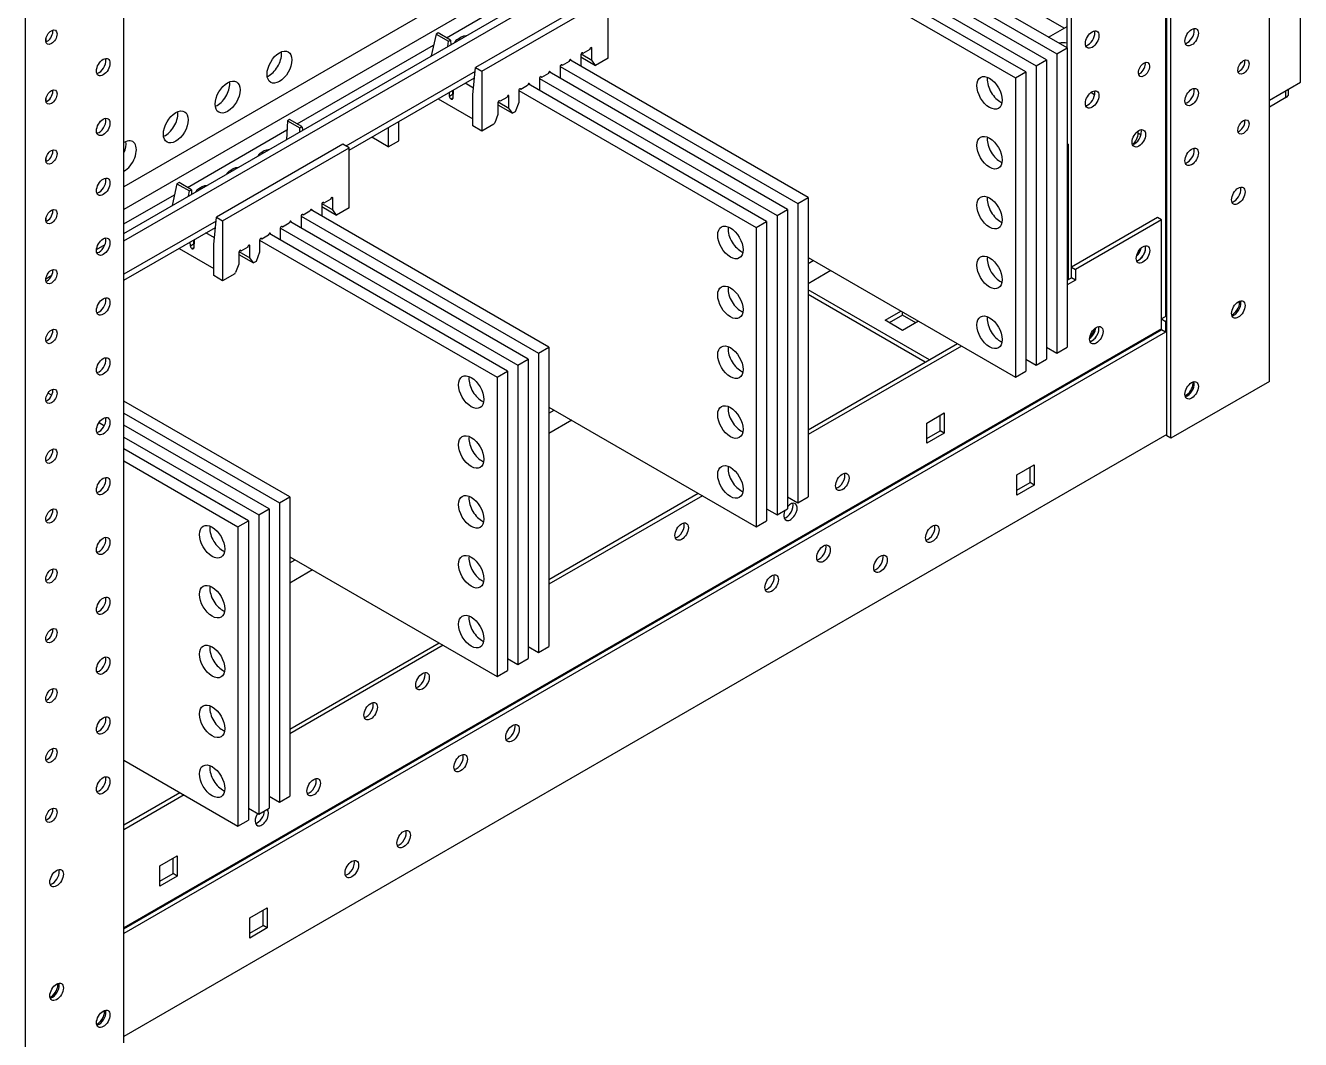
# Model space of a CAD drawing. Header units: millimetres. Extents: x -116965 to 323937, y 291661 to 566926.
# Drawn here: x -23658.4 to -23441, y 301916.6 to 302089.5 of the extents above; entities that cross this region are included whole.
import ezdxf

# ---------------------------------------------------------------- set-up
doc = ezdxf.new("R2010")
doc.units = ezdxf.units.MM
doc.layers.add('ALPHA', color=255, linetype='Continuous')

msp = doc.modelspace()

# ---------------------------------------------------------------- linework, layer by layer
at = {"layer": 'ALPHA'}
for p, q in [((-23446.265931, 302028.803404), (-23446.265931, 302498.288938)), ((-23463.766824, 302019.515756), (-23463.766824, 302489.00129)), ((-23463.059717, 302019.107507), (-23463.059717, 302488.593041)), ((-23641.604179, 301916.024814), (-23641.604179, 302385.510348)), ((-23658.397965, 301906.328917), (-23658.397965, 302375.814451)), ((-23463.943601, 302039.866933), (-23463.943601, 302306.718428)), ((-23480.737387, 302085.651979), (-23480.737387, 302244.052315)), ((-23480.03028, 302046.460143), (-23480.03028, 302244.460564)), ((-23440.96263, 302079.83444), (-23440.96263, 302158.626361)), ((-23518.214046, 302133.212904), (-23641.604179, 302061.973578)), ((-23641.604179, 302054.002821), (-23516.266304, 302126.394245)), ((-23523.692743, 302126.189304), (-23641.604179, 302058.087171)), ((-23641.604179, 302052.777843), (-23515.205442, 302125.781989)), ((-23480.737387, 302085.651979), (-23521.398672, 302109.127783)), ((-23484.272921, 302083.610737), (-23524.933533, 302107.086153)), ((-23523.031394, 302108.029194), (-23482.505154, 302084.631358)), ((-23481.267717, 302089.020027), (-23515.75385, 302108.930605)), ((-23487.808455, 302081.569496), (-23528.468393, 302105.044522)), ((-23526.566255, 302105.987563), (-23486.040688, 302082.590116)), ((-23530.101115, 302103.945933), (-23489.576221, 302080.548875)), ((-23586.612184, 302087.399186), (-23569.619237, 302097.213806)), ((-23560.097565, 302094.750182), (-23581.660214, 302082.296238)), ((-23580.599352, 302081.683983), (-23559.036703, 302094.137927)), ((-23559.036703, 302083.931719), (-23559.036703, 302094.137927)), ((-23654.862432, 302086.712077), (-23654.862432, 302087.395119)), ((-23588.379479, 302088.010976), (-23589.214062, 302084.287837)), ((-23588.025993, 302088.215139), (-23588.379479, 302088.010976)), ((-23588.379479, 302088.010976), (-23586.257755, 302086.786464)), ((-23585.904269, 302086.990627), (-23588.025993, 302088.215139)), ((-23584.102089, 302087.480836), (-23584.632419, 302087.17465)), ((-23483.919367, 302087.489096), (-23480.737387, 302089.326213)), ((-23476.187834, 302088.536645), (-23476.094551, 302088.482788)), ((-23612.063179, 302072.699449), (-23588.799853, 302086.135654)), ((-23586.391656, 302085.89193), (-23586.257755, 302086.786464)), ((-23586.257755, 302086.786464), (-23585.904269, 302086.990627)), ((-23585.904269, 302086.990627), (-23585.874775, 302086.190465)), ((-23562.165054, 302085.390863), (-23563.331558, 302084.717125)), ((-23561.988345, 302085.697049), (-23561.811568, 302085.595026)), ((-23561.811568, 302083.553784), (-23561.811568, 302085.595026)), ((-23482.505154, 302084.631358), (-23480.737387, 302085.651979)), ((-23480.737387, 302085.651979), (-23480.737387, 302034.620942)), ((-23589.214062, 302084.287837), (-23589.215087, 302084.2612)), ((-23589.191507, 302084.27482), (-23589.214062, 302084.287837)), ((-23565.699915, 302083.349233), (-23566.866419, 302082.675495)), ((-23524.931561, 302060.13646), (-23565.584429, 302083.607405)), ((-23565.523205, 302083.655419), (-23565.346429, 302083.553396)), ((-23565.346429, 302083.469995), (-23565.346429, 302083.553396)), ((-23563.685044, 302084.512962), (-23563.685044, 302082.510795)), ((-23563.685044, 302084.117252), (-23561.199312, 302082.68266)), ((-23563.663647, 302084.622675), (-23561.811568, 302083.553784)), ((-23563.331558, 302084.717125), (-23563.508335, 302084.819148)), ((-23561.199312, 302082.68266), (-23561.811568, 302083.553784)), ((-23559.036703, 302083.931719), (-23561.199312, 302082.68266)), ((-23486.040688, 302082.590116), (-23484.272921, 302083.610737)), ((-23484.272921, 302083.610737), (-23484.272921, 302032.579701)), ((-23482.505154, 302084.631358), (-23482.505154, 302033.600322)), ((-23581.722478, 302081.648254), (-23603.753294, 302068.923911)), ((-23582.106218, 302077.654662), (-23581.660214, 302082.296238)), ((-23581.660214, 302082.296238), (-23580.599352, 302081.683983)), ((-23580.599352, 302081.683983), (-23580.599352, 302071.477775)), ((-23569.234775, 302081.307603), (-23570.401279, 302080.633865)), ((-23528.467094, 302058.095219), (-23569.11929, 302081.565775)), ((-23569.058066, 302081.613789), (-23568.881289, 302081.511766)), ((-23568.881289, 302081.428365), (-23568.881289, 302081.511766)), ((-23567.219905, 302082.471332), (-23567.219905, 302080.469164)), ((-23567.217151, 302082.508816), (-23526.699327, 302059.11584)), ((-23566.866419, 302082.675495), (-23567.043195, 302082.777518)), ((-23489.576221, 302080.548875), (-23487.808455, 302081.569496)), ((-23487.808455, 302081.569496), (-23487.808455, 302030.538459)), ((-23486.040688, 302082.590116), (-23486.040688, 302031.55908)), ((-23603.222459, 302068.21603), (-23581.825686, 302080.574169)), ((-23582.000965, 302078.818428), (-23583.433808, 302079.645366)), ((-23581.994007, 302078.822447), (-23582.000965, 302078.818428)), ((-23573.93614, 302078.592235), (-23574.112916, 302078.694258)), ((-23572.769636, 302079.265972), (-23573.93614, 302078.592235)), ((-23532.002628, 302056.053978), (-23572.654151, 302079.524145)), ((-23572.592926, 302079.572159), (-23572.41615, 302079.470135)), ((-23572.41615, 302079.386735), (-23572.41615, 302079.470135)), ((-23570.754765, 302080.429702), (-23570.754765, 302078.427534)), ((-23570.752011, 302080.467186), (-23530.234861, 302057.074598)), ((-23570.401279, 302080.633865), (-23570.578056, 302080.735888)), ((-23489.576221, 302080.548875), (-23489.576221, 302029.517839)), ((-23446.265931, 302076.772578), (-23440.96263, 302079.83444)), ((-23442.998164, 302077.793199), (-23442.998164, 302078.659224)), ((-23654.862432, 302076.50587), (-23654.862432, 302077.188911)), ((-23588.030002, 302076.990741), (-23582.105776, 302073.57169)), ((-23586.091907, 302077.389839), (-23586.117903, 302078.095112)), ((-23585.561678, 302077.696083), (-23586.091907, 302077.389839)), ((-23585.826942, 302076.944033), (-23585.511126, 302077.126439)), ((-23585.778272, 302076.915944), (-23585.826942, 302076.944033)), ((-23585.512887, 302077.069223), (-23585.778272, 302076.915944)), ((-23585.587674, 302078.401357), (-23585.561678, 302077.696083)), ((-23585.573706, 302078.022394), (-23585.485117, 302077.971267)), ((-23585.46978, 302078.469449), (-23585.513218, 302077.058474)), ((-23582.105776, 302077.654406), (-23582.106218, 302077.654662)), ((-23582.105776, 302072.347179), (-23582.105776, 302077.654406)), ((-23577.803089, 302076.456155), (-23575.95101, 302075.387264)), ((-23577.471, 302076.550604), (-23577.647777, 302076.652628)), ((-23576.304496, 302077.224342), (-23577.471, 302076.550604)), ((-23576.127787, 302077.530529), (-23575.95101, 302077.428505)), ((-23575.95101, 302075.387264), (-23575.95101, 302077.428505)), ((-23574.289626, 302078.388071), (-23574.289626, 302076.34683)), ((-23574.286872, 302078.425555), (-23533.770395, 302055.033357)), ((-23476.078117, 302077.65472), (-23476.734599, 302078.03374)), ((-23443.437504, 302077.180827), (-23446.265931, 302075.547833)), ((-23443.437504, 302077.180827), (-23443.437504, 302078.405571)), ((-23577.824486, 302074.3052), (-23578.385721, 302072.858365)), ((-23577.824486, 302076.346441), (-23577.824486, 302074.3052)), ((-23577.824486, 302075.950731), (-23575.338754, 302074.51614)), ((-23575.338754, 302074.51614), (-23575.95101, 302075.387264)), ((-23574.901882, 302074.768464), (-23575.338754, 302074.51614)), ((-23574.289626, 302076.34683), (-23574.901882, 302074.768464)), ((-23613.726944, 302073.251488), (-23613.889318, 302070.0101)), ((-23613.373458, 302073.455651), (-23613.726944, 302073.251488)), ((-23613.726944, 302073.251488), (-23611.641117, 302072.047694)), ((-23611.287631, 302072.251857), (-23613.373458, 302073.455651)), ((-23611.641117, 302072.047694), (-23611.287631, 302072.251857)), ((-23611.619371, 302071.321154), (-23611.641117, 302072.047694)), ((-23611.287631, 302072.251857), (-23611.116917, 302071.611356)), ((-23596.526122, 302072.083635), (-23596.526122, 302068.811737)), ((-23594.758355, 302069.832357), (-23594.758355, 302073.104645)), ((-23580.599352, 302071.477775), (-23582.105776, 302072.347179)), ((-23578.538785, 302072.667898), (-23580.599352, 302071.477775)), ((-23630.79794, 302061.87881), (-23613.804994, 302071.693429)), ((-23596.526122, 302068.811737), (-23599.35913, 302070.447374)), ((-23468.628183, 302071.108133), (-23468.628183, 302071.51245)), ((-23468.628183, 302071.108133), (-23468.161804, 302070.838869)), ((-23604.283321, 302069.229805), (-23625.845971, 302056.775862)), ((-23624.785109, 302056.163606), (-23603.222459, 302068.61755)), ((-23617.683264, 302068.08535), (-23618.213594, 302067.779163)), ((-23603.222459, 302068.61755), (-23604.283321, 302069.229805)), ((-23603.222459, 302058.411342), (-23603.222459, 302068.61755)), ((-23596.526122, 302068.811737), (-23594.758355, 302069.832357)), ((-23480.56061, 302069.219985), (-23480.737387, 302069.322047)), ((-23480.56061, 302069.219985), (-23480.56061, 302046.153956)), ((-23654.862432, 302066.299662), (-23654.862432, 302066.982704)), ((-23622.985555, 302065.022904), (-23623.515885, 302064.716718)), ((-23632.565236, 302062.490599), (-23633.399819, 302058.76746)), ((-23632.21175, 302062.694762), (-23632.565236, 302062.490599)), ((-23632.565236, 302062.490599), (-23630.443511, 302061.266087)), ((-23630.090025, 302061.47025), (-23632.21175, 302062.694762)), ((-23630.577413, 302060.371553), (-23630.443511, 302061.266087)), ((-23630.443511, 302061.266087), (-23630.090025, 302061.47025)), ((-23630.090025, 302061.47025), (-23630.060532, 302060.670088)), ((-23628.287846, 302061.960459), (-23628.818176, 302061.654273)), ((-23641.604179, 302055.637448), (-23632.98561, 302060.615277)), ((-23607.849404, 302059.102299), (-23605.997325, 302058.033408)), ((-23607.517315, 302059.196748), (-23607.694092, 302059.298771)), ((-23606.350811, 302059.870486), (-23607.517315, 302059.196748)), ((-23606.174102, 302060.176672), (-23605.997325, 302060.074649)), ((-23605.997325, 302058.033408), (-23605.997325, 302060.074649)), ((-23526.699327, 302059.11584), (-23524.931561, 302060.13646)), ((-23526.699327, 302059.11584), (-23526.699327, 302008.084803)), ((-23524.931561, 302060.13646), (-23524.931561, 302009.105424)), ((-23633.399819, 302058.76746), (-23633.400844, 302058.740823)), ((-23633.377263, 302058.754443), (-23633.399819, 302058.76746)), ((-23611.405661, 302056.950955), (-23611.405661, 302054.948787)), ((-23611.402908, 302056.988438), (-23570.893501, 302033.600322)), ((-23611.052175, 302057.155118), (-23611.228952, 302057.257141)), ((-23609.885671, 302057.828856), (-23611.052175, 302057.155118)), ((-23569.125734, 302034.620942), (-23609.770187, 302058.087028)), ((-23609.708962, 302058.135042), (-23609.532185, 302058.033019)), ((-23609.532185, 302057.949618), (-23609.532185, 302058.033019)), ((-23607.870801, 302058.992585), (-23607.870801, 302056.990417)), ((-23607.870801, 302058.596875), (-23605.385069, 302057.162283)), ((-23605.385069, 302057.162283), (-23605.997325, 302058.033408)), ((-23603.222459, 302058.411342), (-23605.385069, 302057.162283)), ((-23530.234861, 302057.074598), (-23528.467094, 302058.095219)), ((-23530.234861, 302057.074598), (-23530.234861, 302006.043562)), ((-23528.467094, 302058.095219), (-23528.467094, 302007.064183)), ((-23654.862432, 302056.093455), (-23654.862432, 302056.776497)), ((-23625.908235, 302056.127877), (-23641.604179, 302047.062367)), ((-23641.604179, 302046.047892), (-23626.011443, 302055.053792)), ((-23626.291975, 302052.134285), (-23625.845971, 302056.775862)), ((-23625.845971, 302056.775862), (-23624.785109, 302056.163606)), ((-23624.785109, 302056.163606), (-23624.785109, 302045.957398)), ((-23614.940522, 302054.909325), (-23614.940522, 302052.907156)), ((-23614.937768, 302054.946808), (-23574.429035, 302031.55908)), ((-23614.587036, 302055.113488), (-23614.763813, 302055.215511)), ((-23613.420532, 302055.787226), (-23614.587036, 302055.113488)), ((-23572.661268, 302032.579701), (-23613.305047, 302056.045398)), ((-23613.243823, 302056.093412), (-23613.067046, 302055.991389)), ((-23613.067046, 302055.907987), (-23613.067046, 302055.991389)), ((-23533.770395, 302055.033357), (-23532.002628, 302056.053978)), ((-23533.770395, 302055.033357), (-23533.770395, 302004.00232)), ((-23532.002628, 302056.053978), (-23532.002628, 302005.022941)), ((-23465.357814, 302056.768412), (-23480.03028, 302048.29726)), ((-23464.650707, 302056.360164), (-23479.323173, 302047.889012)), ((-23464.650707, 302056.360164), (-23465.357814, 302056.768412)), ((-23464.650707, 302039.458685), (-23464.650707, 302056.360164)), ((-23630.277664, 302051.869462), (-23630.30366, 302052.574735)), ((-23629.773431, 302052.88098), (-23629.747435, 302052.175707)), ((-23629.759462, 302052.502018), (-23629.670874, 302052.45089)), ((-23629.655537, 302052.949072), (-23629.698975, 302051.538097)), ((-23626.186722, 302053.298051), (-23627.619565, 302054.124989)), ((-23626.179764, 302053.30207), (-23626.186722, 302053.298051)), ((-23618.475383, 302052.867695), (-23618.475383, 302050.826453)), ((-23618.472629, 302052.905178), (-23577.964569, 302029.517839)), ((-23618.121896, 302053.071858), (-23618.298673, 302053.173881)), ((-23616.955392, 302053.745596), (-23618.121896, 302053.071858)), ((-23576.196802, 302030.538459), (-23616.839908, 302054.003767)), ((-23616.778683, 302054.051782), (-23616.601906, 302053.949759)), ((-23616.601906, 302053.866357), (-23616.601906, 302053.949759)), ((-23646.276517, 302051.304218), (-23644.832316, 302052.138346)), ((-23632.215758, 302051.470364), (-23626.291533, 302048.051313)), ((-23629.747435, 302052.175707), (-23630.277664, 302051.869462)), ((-23630.012699, 302051.423656), (-23629.696882, 302051.606062)), ((-23629.964029, 302051.395567), (-23630.012699, 302051.423656)), ((-23629.698644, 302051.548846), (-23629.964029, 302051.395567)), ((-23626.291533, 302052.13403), (-23626.291975, 302052.134285)), ((-23626.291533, 302046.826802), (-23626.291533, 302052.13403)), ((-23622.010243, 302050.826064), (-23622.010243, 302048.784823)), ((-23622.010243, 302050.430354), (-23619.524511, 302048.995763)), ((-23621.988846, 302050.935778), (-23620.136767, 302049.866887)), ((-23621.656757, 302051.030227), (-23621.833534, 302051.132251)), ((-23620.490253, 302051.703965), (-23621.656757, 302051.030227)), ((-23620.313544, 302052.010152), (-23620.136767, 302051.908128)), ((-23620.136767, 302049.866887), (-23620.136767, 302051.908128)), ((-23618.475383, 302050.826453), (-23619.087638, 302049.248088)), ((-23468.210678, 302051.475293), (-23468.161804, 302051.447076)), ((-23622.010243, 302048.784823), (-23622.571478, 302047.337988)), ((-23619.524511, 302048.995763), (-23620.136767, 302049.866887)), ((-23619.087638, 302049.248088), (-23619.524511, 302048.995763)), ((-23524.931561, 302049.930253), (-23489.576221, 302029.517839)), ((-23524.931561, 302048.924563), (-23524.060773, 302049.427504)), ((-23480.03028, 302048.29726), (-23479.323173, 302047.889012)), ((-23480.03028, 302046.460143), (-23480.03028, 302048.29726)), ((-23654.918659, 302046.312775), (-23653.899341, 302046.901502)), ((-23624.785109, 302045.957398), (-23626.291533, 302046.826802)), ((-23622.724541, 302047.147521), (-23624.785109, 302045.957398)), ((-23521.056646, 302047.69307), (-23524.931561, 302045.455035)), ((-23480.737387, 302046.051894), (-23480.03028, 302046.460143)), ((-23479.323173, 302046.051894), (-23480.737387, 302045.235398)), ((-23479.323173, 302046.051894), (-23480.03028, 302046.460143)), ((-23479.323173, 302047.889012), (-23479.323173, 302046.051894)), ((-23504.248687, 302032.477639), (-23524.931561, 302044.418901)), ((-23504.955794, 302032.06939), (-23524.931561, 302043.602405)), ((-23511.81473, 302039.213736), (-23509.092369, 302040.785491)), ((-23508.844881, 302040.111882), (-23511.107623, 302038.805487)), ((-23508.844881, 302040.111882), (-23508.844881, 302040.642605)), ((-23506.58214, 302038.805487), (-23508.844881, 302040.111882)), ((-23463.766824, 302039.968995), (-23464.686063, 302039.438272)), ((-23464.686063, 302039.438272), (-23463.978956, 302039.030024)), ((-23464.686063, 302037.601155), (-23464.686063, 302039.438272)), ((-23464.686063, 302037.764454), (-23641.604179, 301935.620732)), ((-23641.604179, 301935.457433), (-23464.686063, 302037.601155)), ((-23508.844881, 302037.499093), (-23511.81473, 302039.213736)), ((-23506.12252, 302039.070849), (-23508.844881, 302037.499093)), ((-23463.978956, 302037.192907), (-23464.686063, 302037.601155)), ((-23463.766824, 302039.152498), (-23463.978956, 302039.030024)), ((-23463.978956, 302039.030024), (-23463.978956, 302037.192907)), ((-23463.978956, 302037.192907), (-23641.604179, 301934.640936)), ((-23524.931561, 302020.536376), (-23499.475716, 302035.233315)), ((-23570.893501, 302033.600322), (-23569.125734, 302034.620942)), ((-23570.893501, 302033.600322), (-23570.893501, 301982.569285)), ((-23569.125734, 302034.620942), (-23569.125734, 301983.589906)), ((-23498.76861, 302034.825066), (-23524.931561, 302019.71988)), ((-23484.272921, 302034.620942), (-23482.505154, 302033.600322)), ((-23482.505154, 302033.600322), (-23480.737387, 302034.620942)), ((-23574.429035, 302031.55908), (-23572.661268, 302032.579701)), ((-23574.429035, 302031.55908), (-23574.429035, 301980.528044)), ((-23572.661268, 302032.579701), (-23572.661268, 301981.548665)), ((-23487.808455, 302032.579701), (-23486.040688, 302031.55908)), ((-23486.040688, 302031.55908), (-23484.272921, 302032.579701)), ((-23577.964569, 302029.517839), (-23576.196802, 302030.538459)), ((-23577.964569, 302029.517839), (-23577.964569, 301978.486802)), ((-23576.196802, 302030.538459), (-23576.196802, 301979.507423)), ((-23489.576221, 302029.517839), (-23487.808455, 302030.538459)), ((-23446.265931, 302028.803404), (-23463.059717, 302019.107507)), ((-23654.559348, 302026.791301), (-23653.928079, 302026.426838)), ((-23613.319908, 302009.105424), (-23641.604179, 302025.435356)), ((-23569.125734, 302024.414735), (-23533.770395, 302004.00232)), ((-23641.604179, 302023.394114), (-23615.087675, 302008.084803)), ((-23569.125734, 302023.399324), (-23568.24653, 302023.907126)), ((-23565.242404, 302022.172693), (-23569.125734, 302019.929797)), ((-23504.672951, 302021.699884), (-23501.703103, 302023.414527)), ((-23502.41021, 302020.393489), (-23502.41021, 302023.006278)), ((-23501.703103, 302023.414527), (-23501.703103, 302019.985241)), ((-23645.859003, 302021.768155), (-23644.950754, 302021.243777)), ((-23616.855442, 302007.064183), (-23641.604179, 302021.352873)), ((-23504.672951, 302018.270598), (-23504.672951, 302021.699884)), ((-23504.672951, 302019.087095), (-23502.41021, 302020.393489)), ((-23501.703103, 302019.985241), (-23504.672951, 302018.270598)), ((-23501.703103, 302019.985241), (-23502.41021, 302020.393489)), ((-23463.766824, 302019.760705), (-23641.604179, 301917.086259)), ((-23641.604179, 302019.311631), (-23618.623209, 302006.043562)), ((-23463.059717, 302019.107507), (-23463.766824, 302019.515756)), ((-23620.390976, 302005.022941), (-23641.604179, 302017.27039)), ((-23641.604179, 302015.229148), (-23622.158743, 302004.00232)), ((-23489.328734, 302012.840896), (-23486.358886, 302014.555539)), ((-23487.065992, 302011.534501), (-23487.065992, 302014.147291)), ((-23486.358886, 302014.555539), (-23486.358886, 302011.126253)), ((-23489.328734, 302009.41161), (-23489.328734, 302012.840896)), ((-23489.328734, 302010.228107), (-23487.065992, 302011.534501)), ((-23486.358886, 302011.126253), (-23487.065992, 302011.534501)), ((-23615.087675, 302008.084803), (-23613.319908, 302009.105424)), ((-23613.319908, 302009.105424), (-23613.319908, 301958.074388)), ((-23569.125734, 301995.020858), (-23543.66989, 302009.717797)), ((-23542.962783, 302009.309548), (-23569.125734, 301994.204362)), ((-23528.467094, 302009.105424), (-23526.699327, 302008.084803)), ((-23526.699327, 302008.084803), (-23524.931561, 302009.105424)), ((-23486.358886, 302011.126253), (-23489.328734, 302009.41161)), ((-23618.623209, 302006.043562), (-23616.855442, 302007.064183)), ((-23616.855442, 302007.064183), (-23616.855442, 301956.033146)), ((-23615.087675, 302008.084803), (-23615.087675, 301957.053767)), ((-23532.002628, 302007.064183), (-23530.234861, 302006.043562)), ((-23530.234861, 302006.043562), (-23528.467094, 302007.064183)), ((-23622.158743, 302004.00232), (-23620.390976, 302005.022941)), ((-23620.390976, 302005.022941), (-23620.390976, 301953.991905)), ((-23618.623209, 302006.043562), (-23618.623209, 301955.012526)), ((-23533.770395, 302004.00232), (-23532.002628, 302005.022941)), ((-23622.158743, 302004.00232), (-23622.158743, 301952.971284)), ((-23613.319908, 301998.899217), (-23577.964569, 301978.486802)), ((-23613.319908, 301997.874086), (-23612.432288, 301998.386749)), ((-23609.428161, 301996.652316), (-23613.319908, 301994.404559)), ((-23613.319908, 301969.50534), (-23587.864064, 301984.202278)), ((-23587.156957, 301983.79403), (-23613.319908, 301968.688843)), ((-23572.661268, 301983.589906), (-23570.893501, 301982.569285)), ((-23570.893501, 301982.569285), (-23569.125734, 301983.589906)), ((-23576.196802, 301981.548665), (-23574.429035, 301980.528044)), ((-23574.429035, 301980.528044), (-23572.661268, 301981.548665)), ((-23577.964569, 301978.486802), (-23576.196802, 301979.507423)), ((-23641.604179, 301964.198112), (-23622.158743, 301952.971284)), ((-23641.604179, 301953.175408), (-23632.058238, 301958.68676)), ((-23631.351131, 301958.278512), (-23641.604179, 301952.358912)), ((-23616.855442, 301958.074388), (-23615.087675, 301957.053767)), ((-23615.087675, 301957.053767), (-23613.319908, 301958.074388)), ((-23620.390976, 301956.033146), (-23618.623209, 301955.012526)), ((-23618.623209, 301955.012526), (-23616.855442, 301956.033146)), ((-23622.158743, 301952.971284), (-23620.390976, 301953.991905)), ((-23635.487706, 301946.17395), (-23632.517857, 301947.888593)), ((-23635.487706, 301942.744665), (-23635.487706, 301946.17395)), ((-23633.224964, 301944.867556), (-23633.224964, 301947.480345)), ((-23632.517857, 301947.888593), (-23632.517857, 301944.459307)), ((-23635.487706, 301943.561161), (-23633.224964, 301944.867556)), ((-23632.517857, 301944.459307), (-23635.487706, 301942.744665)), ((-23632.517857, 301944.459307), (-23633.224964, 301944.867556)), ((-23620.143489, 301937.314962), (-23617.17364, 301939.029605)), ((-23620.143489, 301933.885677), (-23620.143489, 301937.314962)), ((-23617.880747, 301936.008568), (-23617.880747, 301938.621357)), ((-23617.17364, 301939.029605), (-23617.17364, 301935.600319)), ((-23620.143489, 301934.702173), (-23617.880747, 301936.008568)), ((-23617.17364, 301935.600319), (-23620.143489, 301933.885677)), ((-23617.17364, 301935.600319), (-23617.880747, 301936.008568))]:
    msp.add_line(p, q, dxfattribs=at)
for centre, major_axis, ratio, start_param, end_param in [((-23653.978548, 302087.489096), (0.675, 1.169134), 0.5773502692, 2.3561944902, 8.6393797974), ((-23654.685655, 302087.897344), (0.675, 1.169134), 0.5773502692, 3.926990817, 5.7318997087), ((-23583.076784, 302086.888876), (-1.45, 0), 0.5773502692, 4.8137795768, 6.1821755907), ((-23476.494746, 302087.080848), (0.8125, 1.407291), 0.5773502692, 2.3561944902, 8.6393797974), ((-23477.201853, 302087.489096), (0.8125, 1.407291), 0.5773502692, 3.926990817, 5.8329886172), ((-23459.524183, 302087.489096), (0.8125, 1.407291), 0.5773502692, 2.3561944902, 8.6393797974), ((-23460.23129, 302087.897344), (0.8125, 1.407291), 0.5773502692, 3.926990817, 5.8329886172), ((-23654.685655, 302087.897344), (0.675, 1.169134), 0.5773502692, 3.692878252, 3.926990817), ((-23615.087675, 302082.385992), (1.5, 2.598076), 0.5773502692, 2.3561944902, 8.6393797974), ((-23583.076784, 302086.276504), (-2.2, 0), 0.5773502692, 5.4977871438, 6.0497610457), ((-23561.988311, 302085.492944), (0.124964, 0.216527), 0.5772403082, 5.4976919419, 8.6392845955), ((-23481.444493, 302085.651979), (-1.55, 0), 0.5773502692, 4.2386710647, 5.1693325259), ((-23477.201853, 302087.489096), (0.8125, 1.407291), 0.5773502692, 3.5917893435, 3.926990817), ((-23460.23129, 302087.897344), (0.8125, 1.407291), 0.5773502692, 3.5917893435, 3.926990817), ((-23645.139713, 302082.385992), (0.8125, 1.407291), 0.5773502692, 2.3561944902, 8.6393797974), ((-23645.84682, 302082.794241), (0.8125, 1.407291), 0.5773502692, 3.926990817, 5.8329886172), ((-23616.855442, 302083.406613), (1.5, 2.598076), 0.5773502692, 3.926990817, 5.6530480611), ((-23565.523172, 302083.451314), (0.124964, 0.216527), 0.5772403082, 5.4976919419, 8.6392845955), ((-23563.508301, 302084.615043), (0.124964, 0.216527), 0.5772403082, 5.4976919419, 8.6392845955), ((-23467.655911, 302081.977744), (0.675, 1.169134), 0.5773502692, 2.3561944902, 8.6393797974), ((-23468.363018, 302082.385992), (0.675, 1.169134), 0.5773502692, 3.926990817, 5.7318997087), ((-23450.685348, 302082.385992), (0.675, 1.169134), 0.5773502692, 2.3561944902, 8.6393797974), ((-23451.392455, 302082.794241), (0.675, 1.169134), 0.5773502692, 3.926990817, 5.7318997087), ((-23645.84682, 302082.794241), (0.8125, 1.407291), 0.5773502692, 3.5917893435, 3.926990817), ((-23616.855442, 302083.406613), (1.5, 2.598076), 0.5773502692, 3.7717298997, 3.926990817), ((-23570.578022, 302080.531783), (0.124964, 0.216527), 0.5772403082, 5.4976919419, 8.6392845955), ((-23569.058032, 302081.409684), (0.124964, 0.216527), 0.5772403082, 5.4976919419, 8.6392845955), ((-23567.043162, 302082.573413), (0.124964, 0.216527), 0.5772403082, 5.4976919419, 8.6392845955), ((-23493.995639, 302077.997323), (-1.525, 2.641377), 0.5773502692, 0.7853981634, 7.0685834706), ((-23468.363018, 302082.385992), (0.675, 1.169134), 0.5773502692, 3.692878252, 3.926990817), ((-23451.392455, 302082.794241), (0.675, 1.169134), 0.5773502692, 3.692878252, 3.926990817), ((-23653.978548, 302077.282889), (0.675, 1.169134), 0.5773502692, 2.3561944902, 8.6393797974), ((-23623.92651, 302077.282889), (1.5, 2.598076), 0.5773502692, 2.3561944902, 8.6393797974), ((-23625.694277, 302078.303509), (1.5, 2.598076), 0.5773502692, 3.926990817, 5.6530480611), ((-23582.000965, 302080.043173), (-0.750214, 1.298914), 0.5774602093, 2.3560992521, 2.3619701738), ((-23574.112883, 302078.490153), (0.124964, 0.216527), 0.5772403082, 5.4976919419, 8.6392845955), ((-23572.592893, 302079.368054), (0.124964, 0.216527), 0.5772403082, 5.4976919419, 8.6392845955), ((-23492.227872, 302079.017944), (-1.525, 2.641377), 0.5773502692, 0.6182324985, 2.3561944902), ((-23476.494746, 302076.87464), (0.8125, 1.407291), 0.5773502692, 2.3561944902, 8.6393797974), ((-23459.524183, 302077.282889), (0.8125, 1.407291), 0.5773502692, 2.3561944902, 8.6393797974), ((-23460.23129, 302077.691137), (0.8125, 1.407291), 0.5773502692, 3.926990817, 5.8329886172), ((-23654.685655, 302077.691137), (0.675, 1.169134), 0.5773502692, 3.692878252, 3.926990817), ((-23654.685655, 302077.691137), (0.675, 1.169134), 0.5773502692, 3.926990817, 5.7318997087), ((-23585.826942, 302077.250219), (-0.187554, 0.324729), 0.5774602093, 0.8287538207, 2.3560992521), ((-23585.778272, 302077.22213), (-0.187554, 0.324729), 0.5774602093, 2.3560992521, 3.8919889938), ((-23585.296713, 302077.556464), (-0.187554, 0.324729), 0.5774602093, 0.8287538207, 1.4809048904), ((-23577.647743, 302076.448523), (0.124964, 0.216527), 0.5772403082, 5.4976919419, 8.6392845955), ((-23576.127753, 302077.326424), (0.124964, 0.216527), 0.5772403082, 5.4976919419, 8.6392845955), ((-23492.227872, 302079.017944), (-1.525, 2.641377), 0.5773502692, 2.3561944902, 2.5233601551), ((-23477.201853, 302077.282889), (0.8125, 1.407291), 0.5773502692, 3.926990817, 5.8329886172), ((-23444.498164, 302077.793199), (-1.5, 0), 0.5773502692, 2.3561944902, 3.1415926536), ((-23632.765345, 302072.179785), (1.5, 2.598076), 0.5773502692, 2.3561944902, 8.6393797974), ((-23634.533112, 302073.200406), (1.5, 2.598076), 0.5773502692, 3.926990817, 5.6530480611), ((-23625.694277, 302078.303509), (1.5, 2.598076), 0.5773502692, 3.7717298997, 3.926990817), ((-23477.201853, 302077.282889), (0.8125, 1.407291), 0.5773502692, 3.5917893435, 3.926990817), ((-23460.23129, 302077.691137), (0.8125, 1.407291), 0.5773502692, 3.5917893435, 3.926990817), ((-23645.139713, 302072.179785), (0.8125, 1.407291), 0.5773502692, 2.3561944902, 8.6393797974), ((-23645.84682, 302072.588033), (0.8125, 1.407291), 0.5773502692, 3.926990817, 5.8329886172), ((-23578.538785, 302072.872022), (0.124964, 0.216527), 0.5772403082, 3.9268956151, 4.9740931663), ((-23450.685348, 302072.179785), (0.675, 1.169134), 0.5773502692, 2.3561944902, 8.6393797974), ((-23451.392455, 302072.588033), (0.675, 1.169134), 0.5773502692, 3.926990817, 5.7318997087), ((-23645.84682, 302072.588033), (0.8125, 1.407291), 0.5773502692, 3.5917893435, 3.926990817), ((-23641.604179, 302067.076681), (1.5, 2.598076), 0.5773502692, 3.926990817, 7.0685834706), ((-23634.533112, 302073.200406), (1.5, 2.598076), 0.5773502692, 3.7717298997, 3.926990817), ((-23493.995639, 302067.791116), (-1.525, 2.641377), 0.5773502692, 0.7853981634, 7.0685834706), ((-23492.227872, 302068.811737), (-1.525, 2.641377), 0.5773502692, 0.6182324985, 2.3561944902), ((-23468.539795, 302070.240606), (0.8125, 1.407291), 0.5773502692, 2.3561944902, 8.6393797974), ((-23469.777232, 302070.44473), (0.8125, 1.407291), 0.5773502692, 4.0503176479, 5.4977871438), ((-23469.246902, 302070.648854), (0.8125, 1.407291), 0.5773502692, 3.926990817, 5.8329886172), ((-23451.392455, 302072.588033), (0.675, 1.169134), 0.5773502692, 3.692878252, 3.926990817), ((-23653.978548, 302067.076681), (0.675, 1.169134), 0.5773502692, 2.3561944902, 8.6393797974), ((-23654.685655, 302067.48493), (0.675, 1.169134), 0.5773502692, 3.926990817, 5.7318997087), ((-23643.371946, 302068.097302), (1.5, 2.598076), 0.5773502692, 4.9121016003, 5.6530480611), ((-23616.657959, 302066.881017), (-2.2, 0), 0.5773502692, 5.4977871438, 6.0497610457), ((-23616.657959, 302067.49339), (-1.45, 0), 0.5773502692, 4.8137795768, 6.1821755907), ((-23469.246902, 302070.648854), (0.8125, 1.407291), 0.5773502692, 3.5917893435, 3.926990817), ((-23459.524183, 302067.076681), (0.8125, 1.407291), 0.5773502692, 2.3561944902, 8.6393797974), ((-23460.23129, 302067.48493), (0.8125, 1.407291), 0.5773502692, 3.926990817, 5.8329886172), ((-23654.685655, 302067.48493), (0.675, 1.169134), 0.5773502692, 3.692878252, 3.926990817), ((-23492.227872, 302068.811737), (-1.525, 2.641377), 0.5773502692, 2.3561944902, 2.5233601551), ((-23460.23129, 302067.48493), (0.8125, 1.407291), 0.5773502692, 3.5917893435, 3.926990817), ((-23645.139713, 302061.973578), (0.8125, 1.407291), 0.5773502692, 2.3561944902, 8.6393797974), ((-23645.84682, 302062.381826), (0.8125, 1.407291), 0.5773502692, 3.926990817, 5.8329886172), ((-23621.96025, 302063.818572), (-2.2, 0), 0.5773502692, 5.4977871438, 6.0497610457), ((-23621.96025, 302064.430944), (-1.45, 0), 0.5773502692, 4.8137795768, 6.1821755907), ((-23627.262541, 302060.756127), (-2.2, 0), 0.5773502692, 5.4977871438, 6.0497610457), ((-23627.262541, 302061.368499), (-1.45, 0), 0.5773502692, 4.8137795768, 6.1821755907), ((-23451.569232, 302060.442647), (0.8125, 1.407291), 0.5773502692, 2.3561944902, 8.6393797974), ((-23452.276339, 302060.850895), (0.8125, 1.407291), 0.5773502692, 3.926990817, 5.8329886172), ((-23645.84682, 302062.381826), (0.8125, 1.407291), 0.5773502692, 3.5917893435, 3.926990817), ((-23607.694058, 302059.094667), (0.124964, 0.216527), 0.5772403082, 5.4976919419, 8.6392845955), ((-23606.174068, 302059.972568), (0.124964, 0.216527), 0.5772403082, 5.4976919419, 8.6392845955), ((-23493.995639, 302057.584909), (-1.525, 2.641377), 0.5773502692, 0.7853981634, 7.0685834706), ((-23492.227872, 302058.605529), (-1.525, 2.641377), 0.5773502692, 0.6182324985, 2.3561944902), ((-23452.276339, 302060.850895), (0.8125, 1.407291), 0.5773502692, 3.5917893435, 3.926990817), ((-23653.978548, 302056.870474), (0.675, 1.169134), 0.5773502692, 2.3561944902, 8.6393797974), ((-23654.685655, 302057.278722), (0.675, 1.169134), 0.5773502692, 3.926990817, 5.7318997087), ((-23611.228918, 302057.053036), (0.124964, 0.216527), 0.5772403082, 5.4976919419, 8.6392845955), ((-23609.708928, 302057.930937), (0.124964, 0.216527), 0.5772403082, 5.4976919419, 8.6392845955), ((-23654.685655, 302057.278722), (0.675, 1.169134), 0.5773502692, 3.692878252, 3.926990817), ((-23614.763779, 302055.011406), (0.124964, 0.216527), 0.5772403082, 5.4976919419, 8.6392845955), ((-23613.243789, 302055.889307), (0.124964, 0.216527), 0.5772403082, 5.4976919419, 8.6392845955), ((-23538.189813, 302052.481805), (-1.525, 2.641377), 0.5773502692, 0.7853981634, 7.0685834706), ((-23536.422046, 302053.502426), (-1.525, 2.641377), 0.5773502692, 0.6182324985, 2.3561944902), ((-23492.227872, 302058.605529), (-1.525, 2.641377), 0.5773502692, 2.3561944902, 2.5233601551), ((-23645.139713, 302051.76737), (0.8125, 1.407291), 0.5773502692, 2.3561944902, 8.6393797974), ((-23645.84682, 302052.175619), (0.8125, 1.407291), 0.5773502692, 3.926990817, 5.8329886172), ((-23626.186722, 302054.522796), (-0.750214, 1.298914), 0.5774602093, 2.3560992521, 2.3619701738), ((-23618.298639, 302052.969776), (0.124964, 0.216527), 0.5772403082, 5.4976919419, 8.6392845955), ((-23616.778649, 302053.847677), (0.124964, 0.216527), 0.5772403082, 5.4976919419, 8.6392845955), ((-23645.84682, 302052.175619), (0.8125, 1.407291), 0.5773502692, 3.5917893435, 3.926990817), ((-23630.012699, 302051.729842), (-0.187554, 0.324729), 0.5774602093, 0.8287538207, 2.3560992521), ((-23629.964029, 302051.701753), (-0.187554, 0.324729), 0.5774602093, 2.3560992521, 3.8919889938), ((-23629.48247, 302052.036087), (-0.187554, 0.324729), 0.5774602093, 0.8287538207, 1.4809048904), ((-23621.8335, 302050.928146), (0.124964, 0.216527), 0.5772403082, 5.4976919419, 8.6392845955), ((-23620.31351, 302051.806047), (0.124964, 0.216527), 0.5772403082, 5.4976919419, 8.6392845955), ((-23536.422046, 302053.502426), (-1.525, 2.641377), 0.5773502692, 2.3561944902, 2.5233601551), ((-23493.995639, 302047.378701), (-1.525, 2.641377), 0.5773502692, 0.7853981634, 7.0685834706), ((-23467.832688, 302050.440564), (0.8125, 1.407291), 0.5773502692, 2.3561944902, 8.6393797974), ((-23469.246902, 302051.25706), (0.8125, 1.407291), 0.5773502692, 4.1973738484, 5.2274041124), ((-23468.539795, 302050.848812), (0.8125, 1.407291), 0.5773502692, 3.5917893435, 5.8329886172), ((-23468.539795, 302050.848812), (0.8125, 1.407291), 0.5773502692, 3.926990817, 5.8329886172), ((-23492.227872, 302048.399322), (-1.525, 2.641377), 0.5773502692, 0.6182324985, 2.3561944902), ((-23468.539795, 302050.848812), (0.8125, 1.407291), 0.5773502692, 3.5917893435, 3.926990817), ((-23653.978548, 302046.664267), (0.675, 1.169134), 0.5773502692, 2.3561944902, 8.6393797974), ((-23654.685655, 302047.072515), (0.675, 1.169134), 0.5773502692, 3.692878252, 3.926990817), ((-23654.685655, 302047.072515), (0.675, 1.169134), 0.5773502692, 3.926990817, 5.7318997087), ((-23622.724541, 302047.351645), (0.124964, 0.216527), 0.5772403082, 3.9268956151, 4.9740931663), ((-23538.189813, 302042.275598), (-1.525, 2.641377), 0.5773502692, 0.7853981634, 7.0685834706), ((-23536.422046, 302043.296218), (-1.525, 2.641377), 0.5773502692, 0.6182324985, 2.3561944902), ((-23492.227872, 302048.399322), (-1.525, 2.641377), 0.5773502692, 2.3561944902, 2.5233601551), ((-23645.139713, 302041.561163), (0.8125, 1.407291), 0.5773502692, 2.3561944902, 8.6393797974), ((-23645.84682, 302041.969412), (0.8125, 1.407291), 0.5773502692, 3.926990817, 5.8329886172), ((-23451.569232, 302041.050853), (0.8125, 1.407291), 0.5773502692, 2.3561944902, 8.6393797974), ((-23452.488471, 302041.581576), (0.8125, 1.407291), 0.5773502692, 3.7428568703, 5.4977871438), ((-23452.276339, 302041.459101), (0.8125, 1.407291), 0.5773502692, 3.926990817, 5.8329886172), ((-23452.488471, 302041.581576), (0.8125, 1.407291), 0.5773502692, 5.4977871438, 5.6819210905), ((-23645.84682, 302041.969412), (0.8125, 1.407291), 0.5773502692, 3.5917893435, 3.926990817), ((-23536.422046, 302043.296218), (-1.525, 2.641377), 0.5773502692, 2.3561944902, 2.5233601551), ((-23493.995639, 302037.172494), (-1.525, 2.641377), 0.5773502692, 0.7853981634, 7.0685834706), ((-23492.227872, 302038.193115), (-1.525, 2.641377), 0.5773502692, 0.6182324985, 2.3561944902), ((-23452.276339, 302041.459101), (0.8125, 1.407291), 0.5773502692, 3.5917893435, 3.926990817), ((-23653.978548, 302036.45806), (0.675, 1.169134), 0.5773502692, 2.3561944902, 8.6393797974), ((-23654.685655, 302036.866308), (0.675, 1.169134), 0.5773502692, 3.926990817, 5.7318997087), ((-23475.787639, 302036.662184), (0.8125, 1.407291), 0.5773502692, 2.3561944902, 8.6393797974), ((-23477.025076, 302037.376618), (0.8125, 1.407291), 0.5773502692, 4.0072162581, 5.4175617027), ((-23477.201853, 302037.47868), (0.8125, 1.407291), 0.5773502692, 4.1973738484, 5.2274041124), ((-23476.494746, 302037.070432), (0.8125, 1.407291), 0.5773502692, 3.5917893435, 5.8329886172), ((-23476.494746, 302037.070432), (0.8125, 1.407291), 0.5773502692, 3.926990817, 5.8329886172), ((-23654.685655, 302036.866308), (0.675, 1.169134), 0.5773502692, 3.692878252, 3.926990817), ((-23538.189813, 302032.06939), (-1.525, 2.641377), 0.5773502692, 0.7853981634, 7.0685834706), ((-23492.227872, 302038.193115), (-1.525, 2.641377), 0.5773502692, 2.3561944902, 2.5233601551), ((-23476.494746, 302037.070432), (0.8125, 1.407291), 0.5773502692, 3.5917893435, 3.926990817), ((-23645.139713, 302031.354956), (0.8125, 1.407291), 0.5773502692, 2.3561944902, 8.6393797974), ((-23536.422046, 302033.090011), (-1.525, 2.641377), 0.5773502692, 0.6182324985, 2.3561944902), ((-23645.84682, 302031.763204), (0.8125, 1.407291), 0.5773502692, 3.926990817, 5.8329886172), ((-23645.84682, 302031.763204), (0.8125, 1.407291), 0.5773502692, 3.5917893435, 3.926990817), ((-23582.383986, 302026.966287), (-1.525, 2.641377), 0.5773502692, 0.7853981634, 7.0685834706), ((-23580.61622, 302027.986908), (-1.525, 2.641377), 0.5773502692, 0.6182324985, 2.3561944902), ((-23536.422046, 302033.090011), (-1.525, 2.641377), 0.5773502692, 2.3561944902, 2.5233601551), ((-23459.524183, 302027.272473), (0.8125, 1.407291), 0.5773502692, 2.3561944902, 8.6393797974), ((-23460.23129, 302027.680721), (0.8125, 1.407291), 0.5773502692, 3.926990817, 5.8329886172), ((-23460.443422, 302027.803196), (0.8125, 1.407291), 0.5773502692, 5.4977871438, 5.6819210905), ((-23653.978548, 302026.251852), (0.675, 1.169134), 0.5773502692, 2.3561944902, 8.6393797974), ((-23654.685655, 302026.660101), (0.675, 1.169134), 0.5773502692, 3.926990817, 5.7318997087), ((-23460.443422, 302027.803196), (0.8125, 1.407291), 0.5773502692, 3.7428568703, 5.4977871438), ((-23654.685655, 302026.660101), (0.675, 1.169134), 0.5773502692, 3.692878252, 3.926990817), ((-23580.61622, 302027.986908), (-1.525, 2.641377), 0.5773502692, 2.3561944902, 2.5233601551), ((-23538.189813, 302021.863183), (-1.525, 2.641377), 0.5773502692, 0.7853981634, 7.0685834706), ((-23536.422046, 302022.883804), (-1.525, 2.641377), 0.5773502692, 0.6182324985, 2.3561944902), ((-23460.23129, 302027.680721), (0.8125, 1.407291), 0.5773502692, 3.5917893435, 3.926990817), ((-23645.139713, 302021.148749), (0.8125, 1.407291), 0.5773502692, 2.3561944902, 8.6393797974), ((-23645.84682, 302021.556997), (0.8125, 1.407291), 0.5773502692, 3.926990817, 5.8329886172), ((-23645.84682, 302021.556997), (0.8125, 1.407291), 0.5773502692, 3.5917893435, 3.926990817), ((-23582.383986, 302016.76008), (-1.525, 2.641377), 0.5773502692, 0.7853981634, 7.0685834706), ((-23536.422046, 302022.883804), (-1.525, 2.641377), 0.5773502692, 2.3561944902, 2.5233601551), ((-23580.61622, 302017.7807), (-1.525, 2.641377), 0.5773502692, 0.6182324985, 2.3561944902), ((-23653.978548, 302016.045645), (0.675, 1.169134), 0.5773502692, 2.3561944902, 8.6393797974), ((-23654.685655, 302016.453893), (0.675, 1.169134), 0.5773502692, 3.926990817, 5.7318997087), ((-23654.685655, 302016.453893), (0.675, 1.169134), 0.5773502692, 3.692878252, 3.926990817), ((-23580.61622, 302017.7807), (-1.525, 2.641377), 0.5773502692, 2.3561944902, 2.5233601551), ((-23538.189813, 302011.656976), (-1.525, 2.641377), 0.5773502692, 0.7853981634, 7.0685834706), ((-23536.422046, 302012.677597), (-1.525, 2.641377), 0.5773502692, 0.6182324985, 2.3561944902), ((-23519.09793, 302011.656976), (0.8125, 1.407291), 0.5773502692, 2.3561944902, 8.6393797974), ((-23645.139713, 302010.942541), (0.8125, 1.407291), 0.5773502692, 2.3561944902, 8.6393797974), ((-23645.84682, 302011.35079), (0.8125, 1.407291), 0.5773502692, 3.926990817, 5.8329886172), ((-23519.805036, 302012.065224), (0.8125, 1.407291), 0.5773502692, 3.5917893435, 5.8329886172), ((-23645.84682, 302011.35079), (0.8125, 1.407291), 0.5773502692, 3.5917893435, 3.926990817), ((-23582.383986, 302006.553872), (-1.525, 2.641377), 0.5773502692, 0.7853981634, 7.0685834706), ((-23580.61622, 302007.574493), (-1.525, 2.641377), 0.5773502692, 0.6182324985, 2.3561944902), ((-23536.422046, 302012.677597), (-1.525, 2.641377), 0.5773502692, 2.3561944902, 2.5233601551), ((-23653.978548, 302005.839438), (0.675, 1.169134), 0.5773502692, 2.3561944902, 8.6393797974), ((-23654.685655, 302006.247686), (0.675, 1.169134), 0.5773502692, 3.926990817, 5.7318997087), ((-23527.936764, 302006.553872), (0.8125, 1.407291), 0.5773502692, 2.3561944902, 7.5483121082), ((-23527.936764, 302006.553872), (0.8125, 1.407291), 0.5773502692, 1.6933206666, 2.3561944902), ((-23528.643871, 302006.962121), (0.8125, 1.407291), 0.5773502692, 3.5917893435, 5.8329886172), ((-23654.685655, 302006.247686), (0.675, 1.169134), 0.5773502692, 3.692878252, 3.926990817), ((-23580.61622, 302007.574493), (-1.525, 2.641377), 0.5773502692, 2.3561944902, 2.5233601551), ((-23546.498317, 302003.185824), (0.8125, 1.407291), 0.5773502692, 2.3561944902, 8.6393797974), ((-23547.205424, 302003.594072), (0.8125, 1.407291), 0.5773502692, 3.5917893435, 5.8329886172), ((-23626.57816, 302001.450769), (-1.525, 2.641377), 0.5773502692, 0.7853981634, 7.0685834706), ((-23624.810393, 302002.471389), (-1.525, 2.641377), 0.5773502692, 0.6182324985, 2.3561944902), ((-23503.753712, 302002.797988), (0.8125, 1.407291), 0.5773502692, 2.3561944902, 8.6393797974), ((-23504.460819, 302003.206236), (0.8125, 1.407291), 0.5773502692, 3.5917893435, 5.8329886172), ((-23645.139713, 302000.736334), (0.8125, 1.407291), 0.5773502692, 2.3561944902, 8.6393797974), ((-23645.84682, 302001.144582), (0.8125, 1.407291), 0.5773502692, 3.926990817, 5.8329886172), ((-23522.315265, 301999.42994), (0.8125, 1.407291), 0.5773502692, 2.3561944902, 8.6393797974), ((-23523.022372, 301999.838188), (0.8125, 1.407291), 0.5773502692, 3.5917893435, 5.8329886172), ((-23645.84682, 302001.144582), (0.8125, 1.407291), 0.5773502692, 3.5917893435, 3.926990817), ((-23624.810393, 302002.471389), (-1.525, 2.641377), 0.5773502692, 2.3561944902, 2.5233601551), ((-23582.383986, 301996.347665), (-1.525, 2.641377), 0.5773502692, 0.7853981634, 7.0685834706), ((-23580.61622, 301997.368286), (-1.525, 2.641377), 0.5773502692, 0.6182324985, 2.3561944902), ((-23512.592547, 301997.694884), (0.8125, 1.407291), 0.5773502692, 2.3561944902, 8.6393797974), ((-23513.299654, 301998.103133), (0.8125, 1.407291), 0.5773502692, 3.5917893435, 5.8329886172), ((-23653.978548, 301995.633231), (0.675, 1.169134), 0.5773502692, 2.3561944902, 8.6393797974), ((-23654.685655, 301996.041479), (0.675, 1.169134), 0.5773502692, 3.926990817, 5.7318997087), ((-23531.1541, 301994.326836), (0.8125, 1.407291), 0.5773502692, 2.3561944902, 8.6393797974), ((-23654.685655, 301996.041479), (0.675, 1.169134), 0.5773502692, 3.692878252, 3.926990817), ((-23626.57816, 301991.244561), (-1.525, 2.641377), 0.5773502692, 0.7853981634, 7.0685834706), ((-23624.810393, 301992.265182), (-1.525, 2.641377), 0.5773502692, 0.6182324985, 2.3561944902), ((-23580.61622, 301997.368286), (-1.525, 2.641377), 0.5773502692, 2.3561944902, 2.5233601551), ((-23531.861207, 301994.735084), (0.8125, 1.407291), 0.5773502692, 3.5917893435, 5.8329886172), ((-23645.139713, 301990.530127), (0.8125, 1.407291), 0.5773502692, 2.3561944902, 8.6393797974), ((-23645.84682, 301990.938375), (0.8125, 1.407291), 0.5773502692, 3.926990817, 5.8329886172), ((-23645.84682, 301990.938375), (0.8125, 1.407291), 0.5773502692, 3.5917893435, 3.926990817), ((-23624.810393, 301992.265182), (-1.525, 2.641377), 0.5773502692, 2.3561944902, 2.5233601551), ((-23582.383986, 301986.141458), (-1.525, 2.641377), 0.5773502692, 0.7853981634, 7.0685834706), ((-23580.61622, 301987.162079), (-1.525, 2.641377), 0.5773502692, 0.6182324985, 2.3561944902), ((-23653.978548, 301985.427023), (0.675, 1.169134), 0.5773502692, 2.3561944902, 8.6393797974), ((-23654.685655, 301985.835272), (0.675, 1.169134), 0.5773502692, 3.926990817, 5.7318997087), ((-23654.685655, 301985.835272), (0.675, 1.169134), 0.5773502692, 3.692878252, 3.926990817), ((-23626.57816, 301981.038354), (-1.525, 2.641377), 0.5773502692, 0.7853981634, 7.0685834706), ((-23624.810393, 301982.058975), (-1.525, 2.641377), 0.5773502692, 0.6182324985, 2.3561944902), ((-23580.61622, 301987.162079), (-1.525, 2.641377), 0.5773502692, 2.3561944902, 2.5233601551), ((-23645.139713, 301980.32392), (0.8125, 1.407291), 0.5773502692, 2.3561944902, 8.6393797974), ((-23645.84682, 301980.732168), (0.8125, 1.407291), 0.5773502692, 3.926990817, 5.8329886172), ((-23645.84682, 301980.732168), (0.8125, 1.407291), 0.5773502692, 3.5917893435, 3.926990817), ((-23624.810393, 301982.058975), (-1.525, 2.641377), 0.5773502692, 2.3561944902, 2.5233601551), ((-23590.692491, 301977.670306), (0.8125, 1.407291), 0.5773502692, 2.3561944902, 8.6393797974), ((-23591.399598, 301978.078554), (0.8125, 1.407291), 0.5773502692, 3.5917893435, 5.8329886172), ((-23653.978548, 301975.220816), (0.675, 1.169134), 0.5773502692, 2.3561944902, 8.6393797974), ((-23654.685655, 301975.629064), (0.675, 1.169134), 0.5773502692, 3.926990817, 5.7318997087), ((-23654.685655, 301975.629064), (0.675, 1.169134), 0.5773502692, 3.692878252, 3.926990817), ((-23599.531326, 301972.567202), (0.8125, 1.407291), 0.5773502692, 2.3561944902, 8.6393797974), ((-23626.57816, 301970.832147), (-1.525, 2.641377), 0.5773502692, 0.7853981634, 7.0685834706), ((-23624.810393, 301971.852768), (-1.525, 2.641377), 0.5773502692, 0.6182324985, 2.3561944902), ((-23600.238433, 301972.97545), (0.8125, 1.407291), 0.5773502692, 3.5917893435, 5.8329886172), ((-23645.139713, 301970.117712), (0.8125, 1.407291), 0.5773502692, 2.3561944902, 8.6393797974), ((-23645.84682, 301970.525961), (0.8125, 1.407291), 0.5773502692, 3.926990817, 5.8329886172), ((-23575.348274, 301968.811318), (0.8125, 1.407291), 0.5773502692, 2.3561944902, 8.6393797974), ((-23576.055381, 301969.219566), (0.8125, 1.407291), 0.5773502692, 3.5917893435, 5.8329886172), ((-23645.84682, 301970.525961), (0.8125, 1.407291), 0.5773502692, 3.5917893435, 3.926990817), ((-23624.810393, 301971.852768), (-1.525, 2.641377), 0.5773502692, 2.3561944902, 2.5233601551), ((-23653.978548, 301965.014609), (0.675, 1.169134), 0.5773502692, 2.3561944902, 8.6393797974), ((-23654.685655, 301965.422857), (0.675, 1.169134), 0.5773502692, 3.926990817, 5.7318997087), ((-23654.685655, 301965.422857), (0.675, 1.169134), 0.5773502692, 3.692878252, 3.926990817), ((-23626.57816, 301960.62594), (-1.525, 2.641377), 0.5773502692, 0.7853981634, 7.0685834706), ((-23584.187109, 301963.708214), (0.8125, 1.407291), 0.5773502692, 2.3561944902, 8.6393797974), ((-23584.894216, 301964.116463), (0.8125, 1.407291), 0.5773502692, 3.5917893435, 5.8329886172), ((-23645.139713, 301959.911505), (0.8125, 1.407291), 0.5773502692, 2.3561944902, 8.6393797974), ((-23645.84682, 301960.319753), (0.8125, 1.407291), 0.5773502692, 3.926990817, 5.8329886172), ((-23624.810393, 301961.64656), (-1.525, 2.641377), 0.5773502692, 0.6182324985, 2.3561944902), ((-23609.254044, 301959.605319), (0.8125, 1.407291), 0.5773502692, 2.3561944902, 8.6393797974), ((-23645.84682, 301960.319753), (0.8125, 1.407291), 0.5773502692, 3.5917893435, 3.926990817), ((-23624.810393, 301961.64656), (-1.525, 2.641377), 0.5773502692, 2.3561944902, 2.5233601551), ((-23609.961151, 301960.013567), (0.8125, 1.407291), 0.5773502692, 3.5917893435, 5.8329886172), ((-23653.978548, 301954.808401), (0.675, 1.169134), 0.5773502692, 2.3561944902, 8.6393797974), ((-23654.685655, 301955.21665), (0.675, 1.169134), 0.5773502692, 3.926990817, 5.7318997087), ((-23618.092879, 301954.502215), (0.8125, 1.407291), 0.5773502692, 2.3561944902, 6.1606609674), ((-23618.092879, 301954.502215), (0.8125, 1.407291), 0.5773502692, 1.46179495, 2.3561944902), ((-23618.799986, 301954.910464), (0.8125, 1.407291), 0.5773502692, 3.5917893435, 5.4977871438), ((-23654.685655, 301955.21665), (0.675, 1.169134), 0.5773502692, 3.692878252, 3.926990817), ((-23593.909827, 301950.746331), (0.8125, 1.407291), 0.5773502692, 2.3561944902, 8.6393797974), ((-23594.616934, 301951.154579), (0.8125, 1.407291), 0.5773502692, 3.5917893435, 5.8329886172), ((-23602.748662, 301945.643227), (0.8125, 1.407291), 0.5773502692, 2.3561944902, 8.6393797974), ((-23603.455769, 301946.051476), (0.8125, 1.407291), 0.5773502692, 3.5917893435, 5.8329886172), ((-23653.094665, 301944.091884), (0.8125, 1.407291), 0.5773502692, 2.3561944902, 8.6393797974), ((-23653.801771, 301944.500132), (0.8125, 1.407291), 0.5773502692, 3.926990817, 5.8329886172), ((-23653.801771, 301944.500132), (0.8125, 1.407291), 0.5773502692, 3.5917893435, 3.926990817), ((-23653.094665, 301924.70009), (0.8125, 1.407291), 0.5773502692, 2.3561944902, 8.6393797974), ((-23654.013903, 301925.230813), (0.8125, 1.407291), 0.5773502692, 3.7428568703, 5.4977871438), ((-23653.801771, 301925.108338), (0.8125, 1.407291), 0.5773502692, 3.926990817, 5.8329886172), ((-23654.013903, 301925.230813), (0.8125, 1.407291), 0.5773502692, 5.4977871438, 5.6819210905), ((-23653.801771, 301925.108338), (0.8125, 1.407291), 0.5773502692, 3.5917893435, 3.926990817), ((-23645.139713, 301920.107297), (0.8125, 1.407291), 0.5773502692, 2.3561944902, 8.6393797974), ((-23646.058952, 301920.63802), (0.8125, 1.407291), 0.5773502692, 3.7428568703, 5.4977871438), ((-23645.84682, 301920.515545), (0.8125, 1.407291), 0.5773502692, 3.926990817, 5.8329886172), ((-23646.058952, 301920.63802), (0.8125, 1.407291), 0.5773502692, 5.4977871438, 5.6819210905), ((-23645.84682, 301920.515545), (0.8125, 1.407291), 0.5773502692, 3.5917893435, 3.926990817)]:
    msp.add_ellipse(centre, major_axis=major_axis, ratio=ratio, start_param=start_param, end_param=end_param, dxfattribs=at)

doc.saveas('drawing.dxf')
